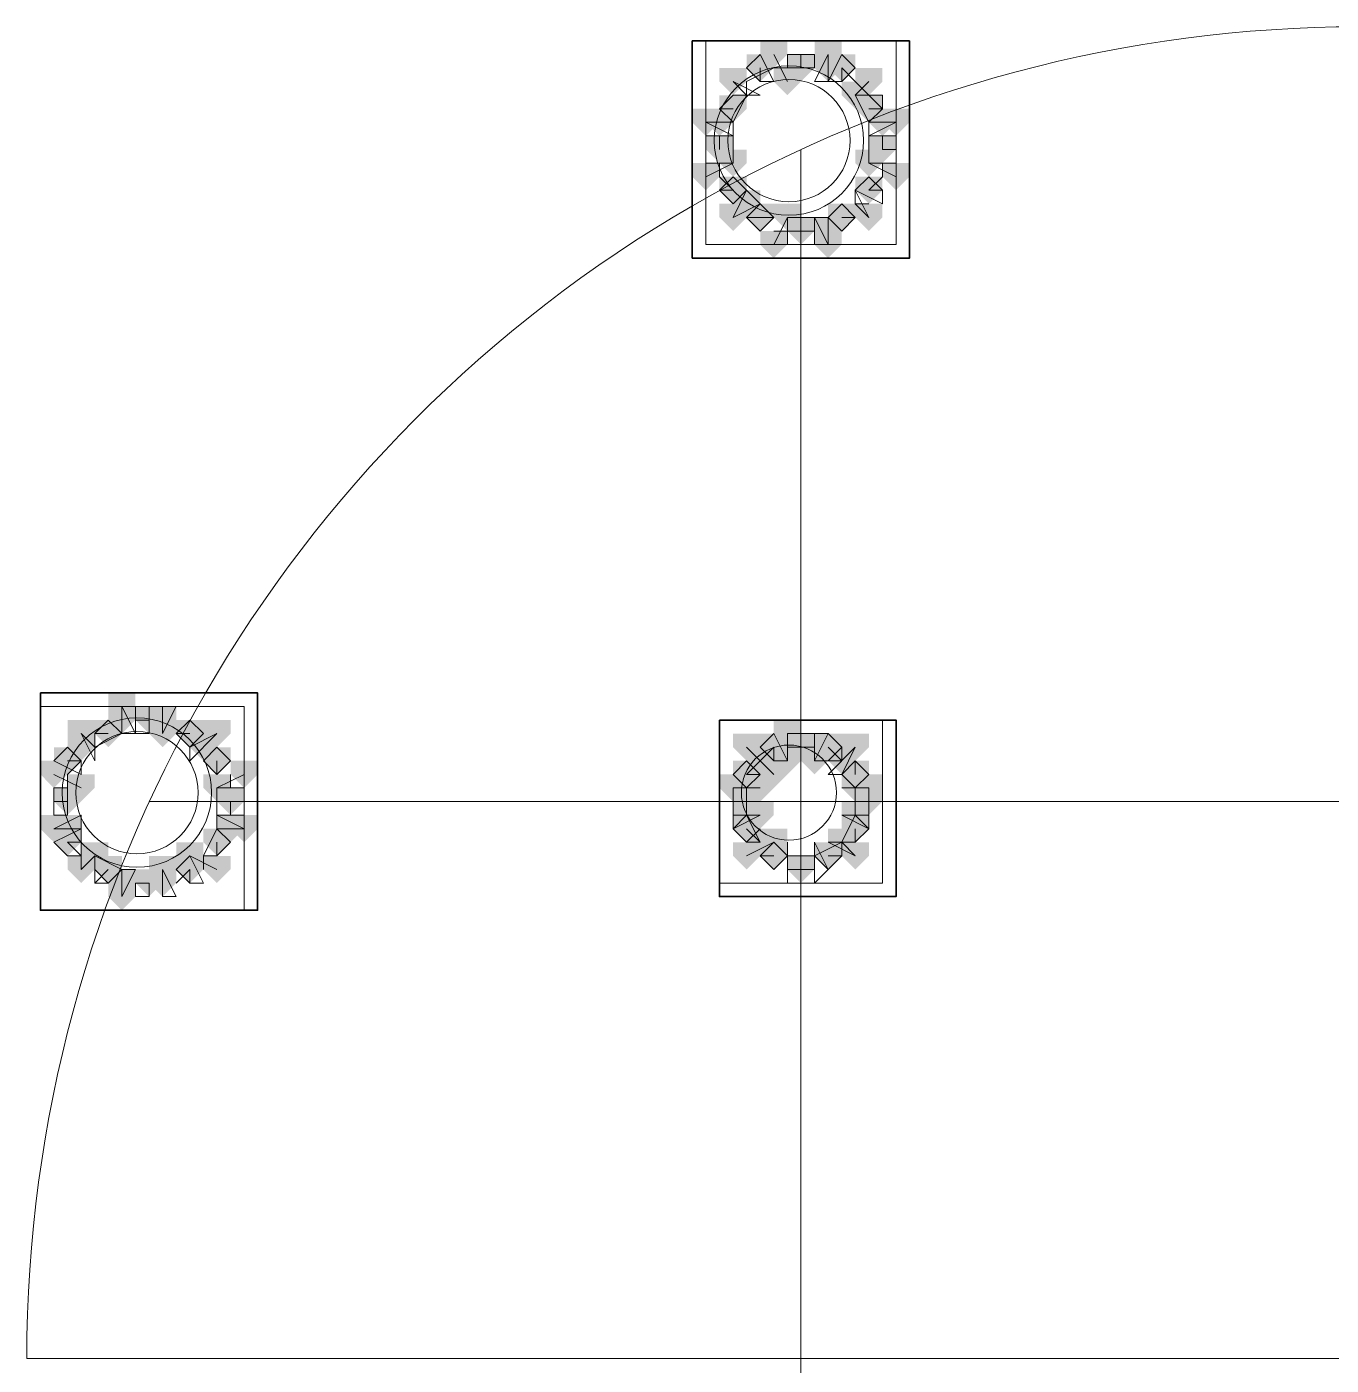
# Model space of a CAD drawing. Header units: millimetres. Extents: x 2315 to 4619, y 1334 to 1897.
# Drawn here: x 4040.04 to 4045.9, y 1541.67 to 1547.68 of the extents above; entities that cross this region are included whole.
import ezdxf

# ---------------------------------------------------------------- set-up
doc = ezdxf.new("R2010")
doc.units = ezdxf.units.MM
for name, color, linetype, true_color in [('PDF_10', 7, 'Continuous', 0x00b85c), ('PDF_AXIS', 7, 'Continuous', 0x00b85c), ('PDF_柱构件', 7, 'Continuous', 0x00b85c), ('PDF_转运站初步方案', 7, 'Continuous', 0x00b85c)]:
    doc.layers.add(name, color=color, linetype=linetype, true_color=true_color)
doc.layers.add('PDF_中心线层', color=1, linetype='Continuous')
doc.layers.add('PDF_粗实线层', color=7, linetype='Continuous')

msp = doc.modelspace()

# ---------------------------------------------------------------- hatches: boundary and pattern name
at = {"layer": 'PDF_10', "transparency": 33554559}
for points in [[(4043.3355, 1547.5601), (4043.2745, 1547.5601), (4043.2745, 1547.499), (4043.3355, 1547.4379), (4043.3966, 1547.499), (4043.3966, 1547.5601)], [(4043.3355, 1547.5601), (4043.2745, 1547.5601), (4043.2745, 1547.499), (4043.3355, 1547.4379), (4043.3966, 1547.499), (4043.3966, 1547.5601)], [(4043.5188, 1547.5601), (4043.4577, 1547.5601), (4043.4577, 1547.499), (4043.5188, 1547.4379), (4043.5799, 1547.499), (4043.5799, 1547.5601)], [(4043.5188, 1547.5601), (4043.4577, 1547.5601), (4043.4577, 1547.499), (4043.5188, 1547.4379), (4043.5799, 1547.499), (4043.5799, 1547.5601)], [(4043.702, 1547.5601), (4043.641, 1547.5601), (4043.641, 1547.499), (4043.702, 1547.4379), (4043.7631, 1547.499), (4043.7631, 1547.5601)], [(4043.702, 1547.5601), (4043.641, 1547.5601), (4043.641, 1547.499), (4043.702, 1547.4379), (4043.7631, 1547.499), (4043.7631, 1547.5601)], [(4043.2134, 1547.3768), (4043.1523, 1547.3768), (4043.1523, 1547.3157), (4043.2134, 1547.2547), (4043.2745, 1547.3157), (4043.2745, 1547.3768)], [(4043.2134, 1547.3768), (4043.1523, 1547.3768), (4043.1523, 1547.3157), (4043.2134, 1547.2547), (4043.2745, 1547.3157), (4043.2745, 1547.3768)], [(4043.8242, 1547.3768), (4043.7631, 1547.3768), (4043.7631, 1547.3157), (4043.8242, 1547.2547), (4043.8853, 1547.3157), (4043.8853, 1547.3768)], [(4043.8242, 1547.3768), (4043.7631, 1547.3768), (4043.7631, 1547.3157), (4043.8242, 1547.2547), (4043.8853, 1547.3157), (4043.8853, 1547.3768)], [(4043.1523, 1547.1936), (4043.0912, 1547.1936), (4043.0912, 1547.1325), (4043.1523, 1547.0714), (4043.2134, 1547.1325), (4043.2134, 1547.1936)], [(4043.1523, 1547.1936), (4043.0912, 1547.1936), (4043.0912, 1547.1325), (4043.1523, 1547.0714), (4043.2134, 1547.1325), (4043.2134, 1547.1936)], [(4043.1523, 1547.1936), (4043.0912, 1547.1936), (4043.0912, 1547.1325), (4043.1523, 1547.0714), (4043.2134, 1547.1325), (4043.2134, 1547.1936)], [(4043.8853, 1547.1936), (4043.8242, 1547.1936), (4043.8242, 1547.1325), (4043.8853, 1547.0714), (4043.9464, 1547.1325), (4043.9464, 1547.1936)], [(4043.8853, 1547.1936), (4043.8242, 1547.1936), (4043.8242, 1547.1325), (4043.8853, 1547.0714), (4043.9464, 1547.1325), (4043.9464, 1547.1936)], [(4043.2134, 1547.0103), (4043.1523, 1547.0103), (4043.1523, 1546.9493), (4043.2134, 1546.8882), (4043.2745, 1546.9493), (4043.2745, 1547.0103)], [(4043.2134, 1547.0103), (4043.1523, 1547.0103), (4043.1523, 1546.9493), (4043.2134, 1546.8882), (4043.2745, 1546.9493), (4043.2745, 1547.0103)], [(4043.8242, 1547.0103), (4043.7631, 1547.0103), (4043.7631, 1546.9493), (4043.8242, 1546.8882), (4043.8853, 1546.9493), (4043.8853, 1547.0103)], [(4043.8242, 1547.0103), (4043.7631, 1547.0103), (4043.7631, 1546.9493), (4043.8242, 1546.8882), (4043.8853, 1546.9493), (4043.8853, 1547.0103)], [(4043.3355, 1546.8882), (4043.2745, 1546.8882), (4043.2745, 1546.8271), (4043.3355, 1546.766), (4043.3966, 1546.8271), (4043.3966, 1546.8882)], [(4043.3355, 1546.8882), (4043.2745, 1546.8882), (4043.2745, 1546.8271), (4043.3355, 1546.766), (4043.3966, 1546.8271), (4043.3966, 1546.8882)], [(4043.3355, 1546.8882), (4043.2745, 1546.8882), (4043.2745, 1546.8271), (4043.3355, 1546.766), (4043.3966, 1546.8271), (4043.3966, 1546.8882)], [(4043.702, 1546.8882), (4043.641, 1546.8882), (4043.641, 1546.8271), (4043.702, 1546.766), (4043.7631, 1546.8271), (4043.7631, 1546.8882)], [(4043.702, 1546.8882), (4043.641, 1546.8882), (4043.641, 1546.8271), (4043.702, 1546.766), (4043.7631, 1546.8271), (4043.7631, 1546.8882)], [(4043.702, 1546.8882), (4043.641, 1546.8882), (4043.641, 1546.8271), (4043.702, 1546.766), (4043.7631, 1546.8271), (4043.7631, 1546.8882)], [(4043.5188, 1546.8271), (4043.4577, 1546.8271), (4043.4577, 1546.766), (4043.5188, 1546.7049), (4043.5799, 1546.766), (4043.5799, 1546.8271)], [(4043.5188, 1546.8271), (4043.4577, 1546.8271), (4043.4577, 1546.766), (4043.5188, 1546.7049), (4043.5799, 1546.766), (4043.5799, 1546.8271)], [(4043.5188, 1546.8271), (4043.4577, 1546.8271), (4043.4577, 1546.766), (4043.5188, 1546.7049), (4043.5799, 1546.766), (4043.5799, 1546.8271)], [(4040.5869, 1544.6282), (4040.5258, 1544.6282), (4040.5258, 1544.5671), (4040.5869, 1544.506), (4040.648, 1544.5671), (4040.648, 1544.6282)], [(4040.5869, 1544.6282), (4040.5258, 1544.6282), (4040.5258, 1544.5671), (4040.5869, 1544.506), (4040.648, 1544.5671), (4040.648, 1544.6282)], [(4040.5869, 1544.6282), (4040.5258, 1544.6282), (4040.5258, 1544.5671), (4040.5869, 1544.506), (4040.648, 1544.5671), (4040.648, 1544.6282)], [(4040.4037, 1544.5671), (4040.3426, 1544.5671), (4040.3426, 1544.506), (4040.4037, 1544.4449), (4040.4647, 1544.506), (4040.4647, 1544.5671)], [(4040.4037, 1544.5671), (4040.3426, 1544.5671), (4040.3426, 1544.506), (4040.4037, 1544.4449), (4040.4647, 1544.506), (4040.4647, 1544.5671)], [(4040.7701, 1544.5671), (4040.7091, 1544.5671), (4040.7091, 1544.506), (4040.7701, 1544.4449), (4040.8312, 1544.506), (4040.8312, 1544.5671)], [(4040.7701, 1544.5671), (4040.7091, 1544.5671), (4040.7091, 1544.506), (4040.7701, 1544.4449), (4040.8312, 1544.506), (4040.8312, 1544.5671)], [(4040.7701, 1544.5671), (4040.7091, 1544.5671), (4040.7091, 1544.506), (4040.7701, 1544.4449), (4040.8312, 1544.506), (4040.8312, 1544.5671)], [(4043.3966, 1544.506), (4043.3355, 1544.506), (4043.3355, 1544.4449), (4043.3966, 1544.3839), (4043.4577, 1544.4449), (4043.4577, 1544.506)], [(4043.3966, 1544.506), (4043.3355, 1544.506), (4043.3355, 1544.4449), (4043.3966, 1544.3839), (4043.4577, 1544.4449), (4043.4577, 1544.506)], [(4043.5188, 1544.506), (4043.4577, 1544.506), (4043.4577, 1544.4449), (4043.5188, 1544.3839), (4043.5799, 1544.4449), (4043.5799, 1544.506)], [(4043.5188, 1544.506), (4043.4577, 1544.506), (4043.4577, 1544.4449), (4043.5188, 1544.3839), (4043.5799, 1544.4449), (4043.5799, 1544.506)], [(4043.641, 1544.506), (4043.5799, 1544.506), (4043.5799, 1544.4449), (4043.641, 1544.3839), (4043.702, 1544.4449), (4043.702, 1544.506)], [(4043.641, 1544.506), (4043.5799, 1544.506), (4043.5799, 1544.4449), (4043.641, 1544.3839), (4043.702, 1544.4449), (4043.702, 1544.506)], [(4040.2204, 1544.4449), (4040.1593, 1544.4449), (4040.1593, 1544.3839), (4040.2204, 1544.3228), (4040.2815, 1544.3839), (4040.2815, 1544.4449)], [(4040.2204, 1544.4449), (4040.1593, 1544.4449), (4040.1593, 1544.3839), (4040.2204, 1544.3228), (4040.2815, 1544.3839), (4040.2815, 1544.4449)], [(4040.8923, 1544.4449), (4040.8312, 1544.4449), (4040.8312, 1544.3839), (4040.8923, 1544.3228), (4040.9534, 1544.3839), (4040.9534, 1544.4449)], [(4040.8923, 1544.4449), (4040.8312, 1544.4449), (4040.8312, 1544.3839), (4040.8923, 1544.3228), (4040.9534, 1544.3839), (4040.9534, 1544.4449)], [(4040.8923, 1544.4449), (4040.8312, 1544.4449), (4040.8312, 1544.3839), (4040.8923, 1544.3228), (4040.9534, 1544.3839), (4040.9534, 1544.4449)], [(4043.2745, 1544.3839), (4043.2134, 1544.3839), (4043.2134, 1544.3228), (4043.2745, 1544.2617), (4043.3355, 1544.3228), (4043.3355, 1544.3839)], [(4043.2745, 1544.3839), (4043.2134, 1544.3839), (4043.2134, 1544.3228), (4043.2745, 1544.2617), (4043.3355, 1544.3228), (4043.3355, 1544.3839)], [(4043.7631, 1544.3839), (4043.702, 1544.3839), (4043.702, 1544.3228), (4043.7631, 1544.2617), (4043.8242, 1544.3228), (4043.8242, 1544.3839)], [(4043.7631, 1544.3839), (4043.702, 1544.3839), (4043.702, 1544.3228), (4043.7631, 1544.2617), (4043.8242, 1544.3228), (4043.8242, 1544.3839)], [(4043.7631, 1544.3839), (4043.702, 1544.3839), (4043.702, 1544.3228), (4043.7631, 1544.2617), (4043.8242, 1544.3228), (4043.8242, 1544.3839)], [(4040.2204, 1544.2617), (4040.1593, 1544.2617), (4040.1593, 1544.2006), (4040.2204, 1544.1395), (4040.2815, 1544.2006), (4040.2815, 1544.2617)], [(4040.2204, 1544.2617), (4040.1593, 1544.2617), (4040.1593, 1544.2006), (4040.2204, 1544.1395), (4040.2815, 1544.2006), (4040.2815, 1544.2617)], [(4040.9534, 1544.2617), (4040.8923, 1544.2617), (4040.8923, 1544.2006), (4040.9534, 1544.1395), (4041.0145, 1544.2006), (4041.0145, 1544.2617)], [(4040.9534, 1544.2617), (4040.8923, 1544.2617), (4040.8923, 1544.2006), (4040.9534, 1544.1395), (4041.0145, 1544.2006), (4041.0145, 1544.2617)], [(4043.2745, 1544.2617), (4043.2134, 1544.2617), (4043.2134, 1544.2006), (4043.2745, 1544.1395), (4043.3355, 1544.2006), (4043.3355, 1544.2617)], [(4043.2745, 1544.2617), (4043.2134, 1544.2617), (4043.2134, 1544.2006), (4043.2745, 1544.1395), (4043.3355, 1544.2006), (4043.3355, 1544.2617)], [(4043.8242, 1544.2617), (4043.7631, 1544.2617), (4043.7631, 1544.2006), (4043.8242, 1544.1395), (4043.8853, 1544.2006), (4043.8853, 1544.2617)], [(4043.8242, 1544.2617), (4043.7631, 1544.2617), (4043.7631, 1544.2006), (4043.8242, 1544.1395), (4043.8853, 1544.2006), (4043.8853, 1544.2617)], [(4043.2745, 1544.1395), (4043.2134, 1544.1395), (4043.2134, 1544.0784), (4043.2745, 1544.0174), (4043.3355, 1544.0784), (4043.3355, 1544.1395)], [(4043.2745, 1544.1395), (4043.2134, 1544.1395), (4043.2134, 1544.0784), (4043.2745, 1544.0174), (4043.3355, 1544.0784), (4043.3355, 1544.1395)], [(4043.7631, 1544.1395), (4043.702, 1544.1395), (4043.702, 1544.0784), (4043.7631, 1544.0174), (4043.8242, 1544.0784), (4043.8242, 1544.1395)], [(4043.7631, 1544.1395), (4043.702, 1544.1395), (4043.702, 1544.0784), (4043.7631, 1544.0174), (4043.8242, 1544.0784), (4043.8242, 1544.1395)], [(4040.2204, 1544.0784), (4040.1593, 1544.0784), (4040.1593, 1544.0174), (4040.2204, 1543.9563), (4040.2815, 1544.0174), (4040.2815, 1544.0784)], [(4040.2204, 1544.0784), (4040.1593, 1544.0784), (4040.1593, 1544.0174), (4040.2204, 1543.9563), (4040.2815, 1544.0174), (4040.2815, 1544.0784)], [(4040.8923, 1544.0784), (4040.8312, 1544.0784), (4040.8312, 1544.0174), (4040.8923, 1543.9563), (4040.9534, 1544.0174), (4040.9534, 1544.0784)], [(4040.8923, 1544.0784), (4040.8312, 1544.0784), (4040.8312, 1544.0174), (4040.8923, 1543.9563), (4040.9534, 1544.0174), (4040.9534, 1544.0784)], [(4040.8923, 1544.0784), (4040.8312, 1544.0784), (4040.8312, 1544.0174), (4040.8923, 1543.9563), (4040.9534, 1544.0174), (4040.9534, 1544.0784)], [(4043.3966, 1544.0174), (4043.3355, 1544.0174), (4043.3355, 1543.9563), (4043.3966, 1543.8952), (4043.4577, 1543.9563), (4043.4577, 1544.0174)], [(4043.3966, 1544.0174), (4043.3355, 1544.0174), (4043.3355, 1543.9563), (4043.3966, 1543.8952), (4043.4577, 1543.9563), (4043.4577, 1544.0174)], [(4043.3966, 1544.0174), (4043.3355, 1544.0174), (4043.3355, 1543.9563), (4043.3966, 1543.8952), (4043.4577, 1543.9563), (4043.4577, 1544.0174)], [(4043.641, 1544.0174), (4043.5799, 1544.0174), (4043.5799, 1543.9563), (4043.641, 1543.8952), (4043.702, 1543.9563), (4043.702, 1544.0174)], [(4043.641, 1544.0174), (4043.5799, 1544.0174), (4043.5799, 1543.9563), (4043.641, 1543.8952), (4043.702, 1543.9563), (4043.702, 1544.0174)], [(4040.4037, 1543.9563), (4040.3426, 1543.9563), (4040.3426, 1543.8952), (4040.4037, 1543.8341), (4040.4647, 1543.8952), (4040.4647, 1543.9563)], [(4040.4037, 1543.9563), (4040.3426, 1543.9563), (4040.3426, 1543.8952), (4040.4037, 1543.8341), (4040.4647, 1543.8952), (4040.4647, 1543.9563)], [(4040.7701, 1543.9563), (4040.7091, 1543.9563), (4040.7091, 1543.8952), (4040.7701, 1543.8341), (4040.8312, 1543.8952), (4040.8312, 1543.9563)], [(4040.7701, 1543.9563), (4040.7091, 1543.9563), (4040.7091, 1543.8952), (4040.7701, 1543.8341), (4040.8312, 1543.8952), (4040.8312, 1543.9563)], [(4043.5188, 1543.9563), (4043.4577, 1543.9563), (4043.4577, 1543.8952), (4043.5188, 1543.8341), (4043.5799, 1543.8952), (4043.5799, 1543.9563)], [(4043.5188, 1543.9563), (4043.4577, 1543.9563), (4043.4577, 1543.8952), (4043.5188, 1543.8341), (4043.5799, 1543.8952), (4043.5799, 1543.9563)], [(4040.5869, 1543.8952), (4040.5258, 1543.8952), (4040.5258, 1543.8341), (4040.5869, 1543.773), (4040.648, 1543.8341), (4040.648, 1543.8952)], [(4040.5869, 1543.8952), (4040.5258, 1543.8952), (4040.5258, 1543.8341), (4040.5869, 1543.773), (4040.648, 1543.8341), (4040.648, 1543.8952)]]:
    msp.add_hatch(color=256, dxfattribs=at).paths.add_polyline_path(points)
at = {"layer": 'PDF_柱构件', "transparency": 33554559}
for points in [[(4043.3966, 1547.6211), (4043.3355, 1547.6211), (4043.3355, 1547.5601), (4043.3966, 1547.499), (4043.4577, 1547.5601), (4043.4577, 1547.6211)], [(4043.641, 1547.6211), (4043.5799, 1547.6211), (4043.5799, 1547.5601), (4043.641, 1547.499), (4043.702, 1547.5601), (4043.702, 1547.6211)], [(4043.641, 1547.5601), (4043.5799, 1547.5601), (4043.5799, 1547.499), (4043.641, 1547.4379), (4043.702, 1547.499), (4043.702, 1547.5601)], [(4043.2134, 1547.499), (4043.1523, 1547.499), (4043.1523, 1547.4379), (4043.2134, 1547.3768), (4043.2745, 1547.4379), (4043.2745, 1547.499)], [(4043.4577, 1547.499), (4043.3966, 1547.499), (4043.3966, 1547.4379), (4043.4577, 1547.3768), (4043.5188, 1547.4379), (4043.5188, 1547.499)], [(4043.8242, 1547.499), (4043.7631, 1547.499), (4043.7631, 1547.4379), (4043.8242, 1547.3768), (4043.8853, 1547.4379), (4043.8853, 1547.499)], [(4043.7631, 1547.4379), (4043.702, 1547.4379), (4043.702, 1547.3768), (4043.7631, 1547.3157), (4043.8242, 1547.3768), (4043.8242, 1547.4379)], [(4043.0912, 1547.3157), (4043.0301, 1547.3157), (4043.0301, 1547.2547), (4043.0912, 1547.1936), (4043.1523, 1547.2547), (4043.1523, 1547.3157)], [(4043.1523, 1547.3157), (4043.0912, 1547.3157), (4043.0912, 1547.2547), (4043.1523, 1547.1936), (4043.2134, 1547.2547), (4043.2134, 1547.3157)], [(4043.8853, 1547.3157), (4043.8242, 1547.3157), (4043.8242, 1547.2547), (4043.8853, 1547.1936), (4043.9464, 1547.2547), (4043.9464, 1547.3157)], [(4043.9464, 1547.3157), (4043.8853, 1547.3157), (4043.8853, 1547.2547), (4043.9464, 1547.1936), (4044.0074, 1547.2547), (4044.0074, 1547.3157)], [(4043.2134, 1547.1325), (4043.1523, 1547.1325), (4043.1523, 1547.0714), (4043.2134, 1547.0103), (4043.2745, 1547.0714), (4043.2745, 1547.1325)], [(4043.8242, 1547.1325), (4043.7631, 1547.1325), (4043.7631, 1547.0714), (4043.8242, 1547.0103), (4043.8853, 1547.0714), (4043.8853, 1547.1325)], [(4043.0912, 1547.0714), (4043.0301, 1547.0714), (4043.0301, 1547.0103), (4043.0912, 1546.9493), (4043.1523, 1547.0103), (4043.1523, 1547.0714)], [(4043.9464, 1547.0714), (4043.8853, 1547.0714), (4043.8853, 1547.0103), (4043.9464, 1546.9493), (4044.0074, 1547.0103), (4044.0074, 1547.0714)], [(4043.2745, 1546.9493), (4043.2134, 1546.9493), (4043.2134, 1546.8882), (4043.2745, 1546.8271), (4043.3355, 1546.8882), (4043.3355, 1546.9493)], [(4043.2134, 1546.8882), (4043.1523, 1546.8882), (4043.1523, 1546.8271), (4043.2134, 1546.766), (4043.2745, 1546.8271), (4043.2745, 1546.8882)], [(4043.4577, 1546.8882), (4043.3966, 1546.8882), (4043.3966, 1546.8271), (4043.4577, 1546.766), (4043.5188, 1546.8271), (4043.5188, 1546.8882)], [(4043.8242, 1546.8882), (4043.7631, 1546.8882), (4043.7631, 1546.8271), (4043.8242, 1546.766), (4043.8853, 1546.8271), (4043.8853, 1546.8882)], [(4043.641, 1546.8271), (4043.5799, 1546.8271), (4043.5799, 1546.766), (4043.641, 1546.7049), (4043.702, 1546.766), (4043.702, 1546.8271)], [(4043.3966, 1546.766), (4043.3355, 1546.766), (4043.3355, 1546.7049), (4043.3966, 1546.6439), (4043.4577, 1546.7049), (4043.4577, 1546.766)], [(4043.641, 1546.766), (4043.5799, 1546.766), (4043.5799, 1546.7049), (4043.641, 1546.6439), (4043.702, 1546.7049), (4043.702, 1546.766)], [(4040.4647, 1544.6893), (4040.4037, 1544.6893), (4040.4037, 1544.6282), (4040.4647, 1544.5671), (4040.5258, 1544.6282), (4040.5258, 1544.6893)], [(4040.4647, 1544.6282), (4040.4037, 1544.6282), (4040.4037, 1544.5671), (4040.4647, 1544.506), (4040.5258, 1544.5671), (4040.5258, 1544.6282)], [(4040.648, 1544.6282), (4040.5869, 1544.6282), (4040.5869, 1544.5671), (4040.648, 1544.506), (4040.7091, 1544.5671), (4040.7091, 1544.6282)], [(4040.2815, 1544.5671), (4040.2204, 1544.5671), (4040.2204, 1544.506), (4040.2815, 1544.4449), (4040.3426, 1544.506), (4040.3426, 1544.5671)], [(4040.648, 1544.5671), (4040.5869, 1544.5671), (4040.5869, 1544.506), (4040.648, 1544.4449), (4040.7091, 1544.506), (4040.7091, 1544.5671)], [(4040.8923, 1544.5671), (4040.8312, 1544.5671), (4040.8312, 1544.506), (4040.8923, 1544.4449), (4040.9534, 1544.506), (4040.9534, 1544.5671)], [(4043.4577, 1544.5671), (4043.3966, 1544.5671), (4043.3966, 1544.506), (4043.4577, 1544.4449), (4043.5188, 1544.506), (4043.5188, 1544.5671)], [(4040.2815, 1544.506), (4040.2204, 1544.506), (4040.2204, 1544.4449), (4040.2815, 1544.3839), (4040.3426, 1544.4449), (4040.3426, 1544.506)], [(4040.8312, 1544.506), (4040.7701, 1544.506), (4040.7701, 1544.4449), (4040.8312, 1544.3839), (4040.8923, 1544.4449), (4040.8923, 1544.506)], [(4043.2745, 1544.506), (4043.2134, 1544.506), (4043.2134, 1544.4449), (4043.2745, 1544.3839), (4043.3355, 1544.4449), (4043.3355, 1544.506)], [(4043.4577, 1544.506), (4043.3966, 1544.506), (4043.3966, 1544.4449), (4043.4577, 1544.3839), (4043.5188, 1544.4449), (4043.5188, 1544.506)], [(4043.5799, 1544.506), (4043.5188, 1544.506), (4043.5188, 1544.4449), (4043.5799, 1544.3839), (4043.641, 1544.4449), (4043.641, 1544.506)], [(4043.7631, 1544.506), (4043.702, 1544.506), (4043.702, 1544.4449), (4043.7631, 1544.3839), (4043.8242, 1544.4449), (4043.8242, 1544.506)], [(4043.3355, 1544.4449), (4043.2745, 1544.4449), (4043.2745, 1544.3839), (4043.3355, 1544.3228), (4043.3966, 1544.3839), (4043.3966, 1544.4449)], [(4043.4577, 1544.4449), (4043.3966, 1544.4449), (4043.3966, 1544.3839), (4043.4577, 1544.3228), (4043.5188, 1544.3839), (4043.5188, 1544.4449)], [(4043.5799, 1544.4449), (4043.5188, 1544.4449), (4043.5188, 1544.3839), (4043.5799, 1544.3228), (4043.641, 1544.3839), (4043.641, 1544.4449)], [(4043.702, 1544.4449), (4043.641, 1544.4449), (4043.641, 1544.3839), (4043.702, 1544.3228), (4043.7631, 1544.3839), (4043.7631, 1544.4449)], [(4040.1593, 1544.3839), (4040.0982, 1544.3839), (4040.0982, 1544.3228), (4040.1593, 1544.2617), (4040.2204, 1544.3228), (4040.2204, 1544.3839)], [(4041.0145, 1544.3839), (4040.9534, 1544.3839), (4040.9534, 1544.3228), (4041.0145, 1544.2617), (4041.0755, 1544.3228), (4041.0755, 1544.3839)], [(4043.3966, 1544.3839), (4043.3355, 1544.3839), (4043.3355, 1544.3228), (4043.3966, 1544.2617), (4043.4577, 1544.3228), (4043.4577, 1544.3839)], [(4040.2815, 1544.3228), (4040.2204, 1544.3228), (4040.2204, 1544.2617), (4040.2815, 1544.2006), (4040.3426, 1544.2617), (4040.3426, 1544.3228)], [(4040.8923, 1544.3228), (4040.8312, 1544.3228), (4040.8312, 1544.2617), (4040.8923, 1544.2006), (4040.9534, 1544.2617), (4040.9534, 1544.3228)], [(4043.2134, 1544.3228), (4043.1523, 1544.3228), (4043.1523, 1544.2617), (4043.2134, 1544.2006), (4043.2745, 1544.2617), (4043.2745, 1544.3228)], [(4043.2745, 1544.3228), (4043.2134, 1544.3228), (4043.2134, 1544.2617), (4043.2745, 1544.2006), (4043.3355, 1544.2617), (4043.3355, 1544.3228)], [(4043.3355, 1544.3228), (4043.2745, 1544.3228), (4043.2745, 1544.2617), (4043.3355, 1544.2006), (4043.3966, 1544.2617), (4043.3966, 1544.3228)], [(4043.7631, 1544.3228), (4043.702, 1544.3228), (4043.702, 1544.2617), (4043.7631, 1544.2006), (4043.8242, 1544.2617), (4043.8242, 1544.3228)], [(4043.8242, 1544.3228), (4043.7631, 1544.3228), (4043.7631, 1544.2617), (4043.8242, 1544.2006), (4043.8853, 1544.2617), (4043.8853, 1544.3228)], [(4043.2745, 1544.2006), (4043.2134, 1544.2006), (4043.2134, 1544.1395), (4043.2745, 1544.0784), (4043.3355, 1544.1395), (4043.3355, 1544.2006)], [(4043.3355, 1544.2006), (4043.2745, 1544.2006), (4043.2745, 1544.1395), (4043.3355, 1544.0784), (4043.3966, 1544.1395), (4043.3966, 1544.2006)], [(4043.7631, 1544.2006), (4043.702, 1544.2006), (4043.702, 1544.1395), (4043.7631, 1544.0784), (4043.8242, 1544.1395), (4043.8242, 1544.2006)], [(4040.1593, 1544.1395), (4040.0982, 1544.1395), (4040.0982, 1544.0784), (4040.1593, 1544.0174), (4040.2204, 1544.0784), (4040.2204, 1544.1395)], [(4040.2204, 1544.1395), (4040.1593, 1544.1395), (4040.1593, 1544.0784), (4040.2204, 1544.0174), (4040.2815, 1544.0784), (4040.2815, 1544.1395)], [(4040.9534, 1544.1395), (4040.8923, 1544.1395), (4040.8923, 1544.0784), (4040.9534, 1544.0174), (4041.0145, 1544.0784), (4041.0145, 1544.1395)], [(4041.0145, 1544.1395), (4040.9534, 1544.1395), (4040.9534, 1544.0784), (4041.0145, 1544.0174), (4041.0755, 1544.0784), (4041.0755, 1544.1395)], [(4043.3355, 1544.0784), (4043.2745, 1544.0784), (4043.2745, 1544.0174), (4043.3355, 1543.9563), (4043.3966, 1544.0174), (4043.3966, 1544.0784)], [(4043.3966, 1544.0784), (4043.3355, 1544.0784), (4043.3355, 1544.0174), (4043.3966, 1543.9563), (4043.4577, 1544.0174), (4043.4577, 1544.0784)], [(4043.702, 1544.0784), (4043.641, 1544.0784), (4043.641, 1544.0174), (4043.702, 1543.9563), (4043.7631, 1544.0174), (4043.7631, 1544.0784)], [(4040.3426, 1544.0174), (4040.2815, 1544.0174), (4040.2815, 1543.9563), (4040.3426, 1543.8952), (4040.4037, 1543.9563), (4040.4037, 1544.0174)], [(4040.7701, 1544.0174), (4040.7091, 1544.0174), (4040.7091, 1543.9563), (4040.7701, 1543.8952), (4040.8312, 1543.9563), (4040.8312, 1544.0174)], [(4043.2745, 1544.0174), (4043.2134, 1544.0174), (4043.2134, 1543.9563), (4043.2745, 1543.8952), (4043.3355, 1543.9563), (4043.3355, 1544.0174)], [(4043.7631, 1544.0174), (4043.702, 1544.0174), (4043.702, 1543.9563), (4043.7631, 1543.8952), (4043.8242, 1543.9563), (4043.8242, 1544.0174)], [(4040.2815, 1543.9563), (4040.2204, 1543.9563), (4040.2204, 1543.8952), (4040.2815, 1543.8341), (4040.3426, 1543.8952), (4040.3426, 1543.9563)], [(4040.648, 1543.9563), (4040.5869, 1543.9563), (4040.5869, 1543.8952), (4040.648, 1543.8341), (4040.7091, 1543.8952), (4040.7091, 1543.9563)], [(4040.8923, 1543.9563), (4040.8312, 1543.9563), (4040.8312, 1543.8952), (4040.8923, 1543.8341), (4040.9534, 1543.8952), (4040.9534, 1543.9563)], [(4040.4647, 1543.8952), (4040.4037, 1543.8952), (4040.4037, 1543.8341), (4040.4647, 1543.773), (4040.5258, 1543.8341), (4040.5258, 1543.8952)], [(4040.648, 1543.8952), (4040.5869, 1543.8952), (4040.5869, 1543.8341), (4040.648, 1543.773), (4040.7091, 1543.8341), (4040.7091, 1543.8952)], [(4040.4647, 1543.8341), (4040.4037, 1543.8341), (4040.4037, 1543.773), (4040.4647, 1543.712), (4040.5258, 1543.773), (4040.5258, 1543.8341)]]:
    msp.add_hatch(color=256, dxfattribs=at).paths.add_polyline_path(points)
at = {"layer": 'PDF_转运站初步方案', "transparency": 33554559}
for points in [[(4043.3355, 1547.5601), (4043.2745, 1547.5601), (4043.2745, 1547.499), (4043.3355, 1547.4379), (4043.3966, 1547.499), (4043.3966, 1547.5601)], [(4043.3355, 1547.5601), (4043.2745, 1547.5601), (4043.2745, 1547.499), (4043.3355, 1547.4379), (4043.3966, 1547.499), (4043.3966, 1547.5601)], [(4043.5188, 1547.5601), (4043.4577, 1547.5601), (4043.4577, 1547.499), (4043.5188, 1547.4379), (4043.5799, 1547.499), (4043.5799, 1547.5601)], [(4043.5188, 1547.5601), (4043.4577, 1547.5601), (4043.4577, 1547.499), (4043.5188, 1547.4379), (4043.5799, 1547.499), (4043.5799, 1547.5601)], [(4043.702, 1547.5601), (4043.641, 1547.5601), (4043.641, 1547.499), (4043.702, 1547.4379), (4043.7631, 1547.499), (4043.7631, 1547.5601)], [(4043.702, 1547.5601), (4043.641, 1547.5601), (4043.641, 1547.499), (4043.702, 1547.4379), (4043.7631, 1547.499), (4043.7631, 1547.5601)], [(4043.2134, 1547.3768), (4043.1523, 1547.3768), (4043.1523, 1547.3157), (4043.2134, 1547.2547), (4043.2745, 1547.3157), (4043.2745, 1547.3768)], [(4043.2134, 1547.3768), (4043.1523, 1547.3768), (4043.1523, 1547.3157), (4043.2134, 1547.2547), (4043.2745, 1547.3157), (4043.2745, 1547.3768)], [(4043.8242, 1547.3768), (4043.7631, 1547.3768), (4043.7631, 1547.3157), (4043.8242, 1547.2547), (4043.8853, 1547.3157), (4043.8853, 1547.3768)], [(4043.8242, 1547.3768), (4043.7631, 1547.3768), (4043.7631, 1547.3157), (4043.8242, 1547.2547), (4043.8853, 1547.3157), (4043.8853, 1547.3768)], [(4043.1523, 1547.1936), (4043.0912, 1547.1936), (4043.0912, 1547.1325), (4043.1523, 1547.0714), (4043.2134, 1547.1325), (4043.2134, 1547.1936)], [(4043.1523, 1547.1936), (4043.0912, 1547.1936), (4043.0912, 1547.1325), (4043.1523, 1547.0714), (4043.2134, 1547.1325), (4043.2134, 1547.1936)], [(4043.8853, 1547.1936), (4043.8242, 1547.1936), (4043.8242, 1547.1325), (4043.8853, 1547.0714), (4043.9464, 1547.1325), (4043.9464, 1547.1936)], [(4043.8853, 1547.1936), (4043.8242, 1547.1936), (4043.8242, 1547.1325), (4043.8853, 1547.0714), (4043.9464, 1547.1325), (4043.9464, 1547.1936)], [(4043.2134, 1547.0103), (4043.1523, 1547.0103), (4043.1523, 1546.9493), (4043.2134, 1546.8882), (4043.2745, 1546.9493), (4043.2745, 1547.0103)], [(4043.2134, 1547.0103), (4043.1523, 1547.0103), (4043.1523, 1546.9493), (4043.2134, 1546.8882), (4043.2745, 1546.9493), (4043.2745, 1547.0103)], [(4043.8242, 1547.0103), (4043.7631, 1547.0103), (4043.7631, 1546.9493), (4043.8242, 1546.8882), (4043.8853, 1546.9493), (4043.8853, 1547.0103)], [(4043.8242, 1547.0103), (4043.7631, 1547.0103), (4043.7631, 1546.9493), (4043.8242, 1546.8882), (4043.8853, 1546.9493), (4043.8853, 1547.0103)], [(4043.3355, 1546.8882), (4043.2745, 1546.8882), (4043.2745, 1546.8271), (4043.3355, 1546.766), (4043.3966, 1546.8271), (4043.3966, 1546.8882)], [(4043.3355, 1546.8882), (4043.2745, 1546.8882), (4043.2745, 1546.8271), (4043.3355, 1546.766), (4043.3966, 1546.8271), (4043.3966, 1546.8882)], [(4043.702, 1546.8882), (4043.641, 1546.8882), (4043.641, 1546.8271), (4043.702, 1546.766), (4043.7631, 1546.8271), (4043.7631, 1546.8882)], [(4043.702, 1546.8882), (4043.641, 1546.8882), (4043.641, 1546.8271), (4043.702, 1546.766), (4043.7631, 1546.8271), (4043.7631, 1546.8882)], [(4043.5188, 1546.8271), (4043.4577, 1546.8271), (4043.4577, 1546.766), (4043.5188, 1546.7049), (4043.5799, 1546.766), (4043.5799, 1546.8271)], [(4043.5188, 1546.8271), (4043.4577, 1546.8271), (4043.4577, 1546.766), (4043.5188, 1546.7049), (4043.5799, 1546.766), (4043.5799, 1546.8271)], [(4040.5869, 1544.6282), (4040.5258, 1544.6282), (4040.5258, 1544.5671), (4040.5869, 1544.506), (4040.648, 1544.5671), (4040.648, 1544.6282)], [(4040.5869, 1544.6282), (4040.5258, 1544.6282), (4040.5258, 1544.5671), (4040.5869, 1544.506), (4040.648, 1544.5671), (4040.648, 1544.6282)], [(4040.4037, 1544.5671), (4040.3426, 1544.5671), (4040.3426, 1544.506), (4040.4037, 1544.4449), (4040.4647, 1544.506), (4040.4647, 1544.5671)], [(4040.4037, 1544.5671), (4040.3426, 1544.5671), (4040.3426, 1544.506), (4040.4037, 1544.4449), (4040.4647, 1544.506), (4040.4647, 1544.5671)], [(4040.7701, 1544.5671), (4040.7091, 1544.5671), (4040.7091, 1544.506), (4040.7701, 1544.4449), (4040.8312, 1544.506), (4040.8312, 1544.5671)], [(4040.7701, 1544.5671), (4040.7091, 1544.5671), (4040.7091, 1544.506), (4040.7701, 1544.4449), (4040.8312, 1544.506), (4040.8312, 1544.5671)], [(4043.3966, 1544.506), (4043.3355, 1544.506), (4043.3355, 1544.4449), (4043.3966, 1544.3839), (4043.4577, 1544.4449), (4043.4577, 1544.506)], [(4043.3966, 1544.506), (4043.3355, 1544.506), (4043.3355, 1544.4449), (4043.3966, 1544.3839), (4043.4577, 1544.4449), (4043.4577, 1544.506)], [(4043.5188, 1544.506), (4043.4577, 1544.506), (4043.4577, 1544.4449), (4043.5188, 1544.3839), (4043.5799, 1544.4449), (4043.5799, 1544.506)], [(4043.5188, 1544.506), (4043.4577, 1544.506), (4043.4577, 1544.4449), (4043.5188, 1544.3839), (4043.5799, 1544.4449), (4043.5799, 1544.506)], [(4043.641, 1544.506), (4043.5799, 1544.506), (4043.5799, 1544.4449), (4043.641, 1544.3839), (4043.702, 1544.4449), (4043.702, 1544.506)], [(4043.641, 1544.506), (4043.5799, 1544.506), (4043.5799, 1544.4449), (4043.641, 1544.3839), (4043.702, 1544.4449), (4043.702, 1544.506)], [(4040.2204, 1544.4449), (4040.1593, 1544.4449), (4040.1593, 1544.3839), (4040.2204, 1544.3228), (4040.2815, 1544.3839), (4040.2815, 1544.4449)], [(4040.2204, 1544.4449), (4040.1593, 1544.4449), (4040.1593, 1544.3839), (4040.2204, 1544.3228), (4040.2815, 1544.3839), (4040.2815, 1544.4449)], [(4040.8923, 1544.4449), (4040.8312, 1544.4449), (4040.8312, 1544.3839), (4040.8923, 1544.3228), (4040.9534, 1544.3839), (4040.9534, 1544.4449)], [(4040.8923, 1544.4449), (4040.8312, 1544.4449), (4040.8312, 1544.3839), (4040.8923, 1544.3228), (4040.9534, 1544.3839), (4040.9534, 1544.4449)], [(4043.2745, 1544.3839), (4043.2134, 1544.3839), (4043.2134, 1544.3228), (4043.2745, 1544.2617), (4043.3355, 1544.3228), (4043.3355, 1544.3839)], [(4043.2745, 1544.3839), (4043.2134, 1544.3839), (4043.2134, 1544.3228), (4043.2745, 1544.2617), (4043.3355, 1544.3228), (4043.3355, 1544.3839)], [(4043.7631, 1544.3839), (4043.702, 1544.3839), (4043.702, 1544.3228), (4043.7631, 1544.2617), (4043.8242, 1544.3228), (4043.8242, 1544.3839)], [(4043.7631, 1544.3839), (4043.702, 1544.3839), (4043.702, 1544.3228), (4043.7631, 1544.2617), (4043.8242, 1544.3228), (4043.8242, 1544.3839)], [(4040.2204, 1544.2617), (4040.1593, 1544.2617), (4040.1593, 1544.2006), (4040.2204, 1544.1395), (4040.2815, 1544.2006), (4040.2815, 1544.2617)], [(4040.2204, 1544.2617), (4040.1593, 1544.2617), (4040.1593, 1544.2006), (4040.2204, 1544.1395), (4040.2815, 1544.2006), (4040.2815, 1544.2617)], [(4040.9534, 1544.2617), (4040.8923, 1544.2617), (4040.8923, 1544.2006), (4040.9534, 1544.1395), (4041.0145, 1544.2006), (4041.0145, 1544.2617)], [(4040.9534, 1544.2617), (4040.8923, 1544.2617), (4040.8923, 1544.2006), (4040.9534, 1544.1395), (4041.0145, 1544.2006), (4041.0145, 1544.2617)], [(4043.2745, 1544.2617), (4043.2134, 1544.2617), (4043.2134, 1544.2006), (4043.2745, 1544.1395), (4043.3355, 1544.2006), (4043.3355, 1544.2617)], [(4043.2745, 1544.2617), (4043.2134, 1544.2617), (4043.2134, 1544.2006), (4043.2745, 1544.1395), (4043.3355, 1544.2006), (4043.3355, 1544.2617)], [(4043.8242, 1544.2617), (4043.7631, 1544.2617), (4043.7631, 1544.2006), (4043.8242, 1544.1395), (4043.8853, 1544.2006), (4043.8853, 1544.2617)], [(4043.8242, 1544.2617), (4043.7631, 1544.2617), (4043.7631, 1544.2006), (4043.8242, 1544.1395), (4043.8853, 1544.2006), (4043.8853, 1544.2617)], [(4043.2745, 1544.1395), (4043.2134, 1544.1395), (4043.2134, 1544.0784), (4043.2745, 1544.0174), (4043.3355, 1544.0784), (4043.3355, 1544.1395)], [(4043.2745, 1544.1395), (4043.2134, 1544.1395), (4043.2134, 1544.0784), (4043.2745, 1544.0174), (4043.3355, 1544.0784), (4043.3355, 1544.1395)], [(4043.7631, 1544.1395), (4043.702, 1544.1395), (4043.702, 1544.0784), (4043.7631, 1544.0174), (4043.8242, 1544.0784), (4043.8242, 1544.1395)], [(4043.7631, 1544.1395), (4043.702, 1544.1395), (4043.702, 1544.0784), (4043.7631, 1544.0174), (4043.8242, 1544.0784), (4043.8242, 1544.1395)], [(4040.2204, 1544.0784), (4040.1593, 1544.0784), (4040.1593, 1544.0174), (4040.2204, 1543.9563), (4040.2815, 1544.0174), (4040.2815, 1544.0784)], [(4040.2204, 1544.0784), (4040.1593, 1544.0784), (4040.1593, 1544.0174), (4040.2204, 1543.9563), (4040.2815, 1544.0174), (4040.2815, 1544.0784)], [(4040.8923, 1544.0784), (4040.8312, 1544.0784), (4040.8312, 1544.0174), (4040.8923, 1543.9563), (4040.9534, 1544.0174), (4040.9534, 1544.0784)], [(4040.8923, 1544.0784), (4040.8312, 1544.0784), (4040.8312, 1544.0174), (4040.8923, 1543.9563), (4040.9534, 1544.0174), (4040.9534, 1544.0784)], [(4043.3966, 1544.0174), (4043.3355, 1544.0174), (4043.3355, 1543.9563), (4043.3966, 1543.8952), (4043.4577, 1543.9563), (4043.4577, 1544.0174)], [(4043.3966, 1544.0174), (4043.3355, 1544.0174), (4043.3355, 1543.9563), (4043.3966, 1543.8952), (4043.4577, 1543.9563), (4043.4577, 1544.0174)], [(4043.641, 1544.0174), (4043.5799, 1544.0174), (4043.5799, 1543.9563), (4043.641, 1543.8952), (4043.702, 1543.9563), (4043.702, 1544.0174)], [(4043.641, 1544.0174), (4043.5799, 1544.0174), (4043.5799, 1543.9563), (4043.641, 1543.8952), (4043.702, 1543.9563), (4043.702, 1544.0174)], [(4040.4037, 1543.9563), (4040.3426, 1543.9563), (4040.3426, 1543.8952), (4040.4037, 1543.8341), (4040.4647, 1543.8952), (4040.4647, 1543.9563)], [(4040.4037, 1543.9563), (4040.3426, 1543.9563), (4040.3426, 1543.8952), (4040.4037, 1543.8341), (4040.4647, 1543.8952), (4040.4647, 1543.9563)], [(4040.7701, 1543.9563), (4040.7091, 1543.9563), (4040.7091, 1543.8952), (4040.7701, 1543.8341), (4040.8312, 1543.8952), (4040.8312, 1543.9563)], [(4040.7701, 1543.9563), (4040.7091, 1543.9563), (4040.7091, 1543.8952), (4040.7701, 1543.8341), (4040.8312, 1543.8952), (4040.8312, 1543.9563)], [(4043.5188, 1543.9563), (4043.4577, 1543.9563), (4043.4577, 1543.8952), (4043.5188, 1543.8341), (4043.5799, 1543.8952), (4043.5799, 1543.9563)], [(4043.5188, 1543.9563), (4043.4577, 1543.9563), (4043.4577, 1543.8952), (4043.5188, 1543.8341), (4043.5799, 1543.8952), (4043.5799, 1543.9563)], [(4040.5869, 1543.8952), (4040.5258, 1543.8952), (4040.5258, 1543.8341), (4040.5869, 1543.773), (4040.648, 1543.8341), (4040.648, 1543.8952)], [(4040.5869, 1543.8952), (4040.5258, 1543.8952), (4040.5258, 1543.8341), (4040.5869, 1543.773), (4040.648, 1543.8341), (4040.648, 1543.8952)]]:
    msp.add_hatch(color=256, dxfattribs=at).paths.add_polyline_path(points)

# ---------------------------------------------------------------- linework, layer by layer
at = {"layer": 'PDF_10', "lineweight": 18}
for points in [[(4043.5188, 1547.499), (4043.5188, 1547.5601)], [(4043.3966, 1547.499), (4043.2745, 1547.4379)], [(4043.3355, 1547.4379), (4043.3355, 1547.499)], [(4043.5799, 1547.499), (4043.4577, 1547.499)], [(4043.7631, 1547.4379), (4043.702, 1547.499), (4043.702, 1547.4379)], [(4043.2134, 1547.3768), (4043.1523, 1547.3157), (4043.2134, 1547.3157)], [(4043.8242, 1547.3157), (4043.8853, 1547.3157), (4043.8242, 1547.3768)], [(4043.1523, 1547.1936), (4043.1523, 1547.1325)], [(4043.9464, 1547.1325), (4043.8853, 1547.1325), (4043.8853, 1547.1936)], [(4043.1523, 1547.0103), (4043.2134, 1546.9493), (4043.1523, 1546.9493)], [(4043.8853, 1546.9493), (4043.8242, 1546.9493), (4043.8853, 1547.0103)], [(4043.2745, 1546.8271), (4043.3966, 1546.8271)], [(4043.702, 1546.8271), (4043.7631, 1546.8271)], [(4043.4577, 1546.766), (4043.5799, 1546.766)], [(4040.5258, 1544.5671), (4040.5869, 1544.5671)], [(4040.3426, 1544.506), (4040.4037, 1544.506), (4040.3426, 1544.506)], [(4040.7091, 1544.506), (4040.7701, 1544.506)], [(4043.5188, 1544.4449), (4043.5188, 1544.506)], [(4043.3355, 1544.3228), (4043.2745, 1544.3228), (4043.3355, 1544.3839), (4043.3966, 1544.4449), (4043.3966, 1544.3839)], [(4043.4577, 1544.4449), (4043.5799, 1544.4449)], [(4043.641, 1544.4449), (4043.702, 1544.3839)], [(4043.641, 1544.3839), (4043.702, 1544.4449)], [(4040.2204, 1544.3228), (4040.2815, 1544.3839), (4040.2204, 1544.3839)], [(4040.8923, 1544.3839), (4040.8923, 1544.3228)], [(4043.7631, 1544.3839), (4043.7631, 1544.3228)], [(4040.2204, 1544.1395), (4040.2204, 1544.2006), (4040.1593, 1544.2006)], [(4040.8923, 1544.2006), (4040.9534, 1544.2006), (4040.9534, 1544.1395)], [(4043.2745, 1544.1395), (4043.2745, 1544.2006), (4043.2134, 1544.2006)], [(4043.7631, 1544.2006), (4043.8242, 1544.2006), (4043.8242, 1544.1395)], [(4043.3355, 1544.0174), (4043.2745, 1544.0784)], [(4043.3355, 1544.0784), (4043.2745, 1544.0174)], [(4043.7631, 1544.0174), (4043.7631, 1544.0784), (4043.7631, 1544.0174)], [(4040.2815, 1543.9563), (4040.2204, 1544.0174), (4040.2815, 1544.0174)], [(4040.8923, 1544.0174), (4040.8923, 1543.9563)], [(4043.3966, 1543.9563), (4043.3355, 1543.9563)], [(4043.5188, 1543.9563), (4043.5188, 1543.8952)], [(4043.702, 1543.9563), (4043.641, 1543.9563), (4043.702, 1543.9563)], [(4040.4037, 1543.8341), (4040.3426, 1543.8952)], [(4040.4037, 1543.8952), (4040.3426, 1543.8341)], [(4040.7701, 1543.8341), (4040.7701, 1543.8952), (4040.7091, 1543.8341)], [(4043.5799, 1543.8952), (4043.4577, 1543.8952)], [(4040.5869, 1543.773), (4040.5869, 1543.8341), (4040.5258, 1543.8341)]]:
    msp.add_lwpolyline(points, dxfattribs=at)
at = {"layer": 'PDF_AXIS', "lineweight": 18}
for points in [[(4043.9464, 1547.6211), (4043.9464, 1546.7049), (4043.0912, 1546.7049), (4043.0912, 1547.6211)], [(4040.0982, 1544.6282), (4040.0982, 1543.712), (4041.0145, 1543.712), (4041.0145, 1544.6282)], [(4043.1523, 1544.5671), (4043.1523, 1543.8341), (4043.8853, 1543.8341), (4043.8853, 1544.5671)]]:
    msp.add_lwpolyline(points, close=True, dxfattribs=at)
at = {"layer": 'PDF_中心线层', "color": 112, "lineweight": 18, "true_color": 0x00b85c}
for points in [[(4043.5188, 1547.1325), (4043.5188, 1536.2601)], [(4051.4593, 1544.2006), (4040.5869, 1544.2006)], [(4040.0372, 1541.6963), (4052.0091, 1541.6963), (4040.0372, 1541.6963)]]:
    msp.add_lwpolyline(points, dxfattribs=at)
msp.add_arc((4046.031, 1541.6905), 5.9938, 60.13055, 179.94514, dxfattribs=at)
at = {"layer": 'PDF_柱构件', "lineweight": 18}
for points in [[(4043.3966, 1547.4379), (4043.3355, 1547.4379), (4043.2745, 1547.499), (4043.3355, 1547.5601)], [(4043.3966, 1547.5601), (4043.4577, 1547.4379)], [(4043.5799, 1547.499), (4043.4577, 1547.499), (4043.4577, 1547.5601), (4043.5799, 1547.5601)], [(4043.641, 1547.5601), (4043.641, 1547.4379), (4043.5799, 1547.4379)], [(4043.702, 1547.4379), (4043.641, 1547.4379), (4043.702, 1547.5601), (4043.7631, 1547.499)], [(4043.2134, 1547.4379), (4043.3355, 1547.3768), (4043.2745, 1547.3768)], [(4043.8242, 1547.4379), (4043.7631, 1547.3768)], [(4043.2745, 1547.3768), (4043.2134, 1547.2547), (4043.1523, 1547.3157), (4043.2134, 1547.3768)], [(4043.8242, 1547.2547), (4043.7631, 1547.3768), (4043.8853, 1547.3768), (4043.8853, 1547.3157)], [(4043.0912, 1547.2547), (4043.2134, 1547.2547), (4043.2134, 1547.1936)], [(4043.9464, 1547.2547), (4043.8242, 1547.1936), (4043.8242, 1547.2547)], [(4043.2134, 1547.1936), (4043.2134, 1547.0714), (4043.0912, 1547.0714), (4043.0912, 1547.1936)], [(4043.8242, 1547.0714), (4043.8242, 1547.1936), (4043.9464, 1547.1936), (4043.9464, 1547.0714)], [(4043.0912, 1547.0103), (4043.2134, 1547.0714)], [(4043.9464, 1547.0103), (4043.8242, 1547.0714)], [(4043.2134, 1547.0103), (4043.2745, 1546.9493), (4043.2134, 1546.8882), (4043.1523, 1546.9493)], [(4043.7631, 1546.9493), (4043.8242, 1547.0103), (4043.8853, 1546.9493), (4043.8853, 1546.8882)], [(4043.2134, 1546.8271), (4043.2745, 1546.9493), (4043.3355, 1546.8882)], [(4043.8242, 1546.8271), (4043.7631, 1546.8882), (4043.7631, 1546.9493)], [(4043.3355, 1546.8882), (4043.3966, 1546.8271), (4043.3355, 1546.766), (4043.2745, 1546.8271)], [(4043.641, 1546.8271), (4043.702, 1546.8882), (4043.7631, 1546.8271), (4043.702, 1546.766)], [(4043.3966, 1546.7049), (4043.4577, 1546.8271)], [(4043.4577, 1546.8271), (4043.5799, 1546.8271), (4043.5799, 1546.7049), (4043.4577, 1546.7049)], [(4043.641, 1546.7049), (4043.5799, 1546.8271), (4043.641, 1546.8271)], [(4040.4647, 1544.6282), (4040.4647, 1544.506), (4040.5258, 1544.506)], [(4040.5258, 1544.506), (4040.5869, 1544.506), (4040.5869, 1544.6282), (4040.5258, 1544.6282)], [(4040.648, 1544.6282), (4040.648, 1544.506), (4040.7091, 1544.6282)], [(4040.3426, 1544.4449), (4040.4647, 1544.506), (4040.4037, 1544.5671), (4040.3426, 1544.506)], [(4040.7091, 1544.506), (4040.7701, 1544.4449), (4040.8312, 1544.506), (4040.7701, 1544.5671)], [(4040.2815, 1544.506), (4040.3426, 1544.3839), (4040.3426, 1544.4449)], [(4040.8923, 1544.506), (4040.7701, 1544.4449), (4040.7701, 1544.3839)], [(4043.3966, 1544.3839), (4043.4577, 1544.3839), (4043.3966, 1544.506), (4043.3355, 1544.4449)], [(4043.4577, 1544.506), (4043.4577, 1544.3839)], [(4043.4577, 1544.4449), (4043.5799, 1544.4449), (4043.5799, 1544.506), (4043.4577, 1544.506)], [(4043.5799, 1544.506), (4043.5799, 1544.3839), (4043.641, 1544.506)], [(4043.5799, 1544.3839), (4043.702, 1544.3839), (4043.702, 1544.4449), (4043.641, 1544.506)], [(4040.2815, 1544.3228), (4040.2815, 1544.3839), (4040.2204, 1544.4449), (4040.1593, 1544.3839)], [(4040.8312, 1544.3839), (4040.8923, 1544.3228), (4040.9534, 1544.3839), (4040.8923, 1544.4449)], [(4043.2745, 1544.4449), (4043.3966, 1544.3228)], [(4043.7631, 1544.4449), (4043.641, 1544.3228), (4043.702, 1544.3228)], [(4043.2745, 1544.2617), (4043.3355, 1544.3228), (4043.2745, 1544.3839), (4043.2134, 1544.3228)], [(4043.702, 1544.3228), (4043.7631, 1544.2617), (4043.8242, 1544.3228), (4043.7631, 1544.3839)], [(4040.1593, 1544.3228), (4040.2815, 1544.2617)], [(4041.0145, 1544.3228), (4040.8923, 1544.2617)], [(4040.2204, 1544.1395), (4040.2204, 1544.2617), (4040.1593, 1544.2617), (4040.1593, 1544.1395)], [(4040.8923, 1544.2617), (4040.8923, 1544.1395), (4041.0145, 1544.1395), (4041.0145, 1544.2617)], [(4043.2134, 1544.2617), (4043.3355, 1544.2617)], [(4043.2745, 1544.1395), (4043.2745, 1544.2617), (4043.2134, 1544.2617), (4043.2134, 1544.1395)], [(4043.8242, 1544.2617), (4043.702, 1544.2617), (4043.7631, 1544.2617)], [(4043.7631, 1544.2617), (4043.7631, 1544.1395), (4043.8242, 1544.1395), (4043.8242, 1544.2617)], [(4040.1593, 1544.0784), (4040.2815, 1544.0784), (4040.2815, 1544.1395)], [(4041.0145, 1544.0784), (4040.8923, 1544.1395), (4040.8923, 1544.0784)], [(4043.2134, 1544.0784), (4043.3355, 1544.1395), (4043.2134, 1544.1395)], [(4043.3355, 1544.0174), (4043.2745, 1544.1395), (4043.2134, 1544.0784), (4043.2745, 1544.0174)], [(4043.8242, 1544.1395), (4043.7631, 1544.1395), (4043.702, 1544.1395), (4043.8242, 1544.0784)], [(4043.7631, 1544.1395), (4043.702, 1544.0174), (4043.7631, 1544.0174), (4043.8242, 1544.0784)], [(4040.2815, 1543.9563), (4040.2815, 1544.0784), (4040.1593, 1544.0174), (4040.2204, 1543.9563)], [(4040.8923, 1544.0784), (4040.8312, 1543.9563), (4040.8923, 1543.9563), (4040.9534, 1544.0174)], [(4043.2745, 1543.9563), (4043.3966, 1544.0174)], [(4043.4577, 1543.9563), (4043.3966, 1544.0174), (4043.3355, 1543.9563), (4043.3966, 1543.8952)], [(4043.4577, 1543.8341), (4043.4577, 1543.9563), (4043.4577, 1544.0174), (4043.4577, 1543.8952)], [(4043.641, 1543.8952), (4043.5799, 1544.0174), (4043.5799, 1543.9563), (4043.5799, 1543.8341)], [(4043.702, 1544.0174), (4043.5799, 1543.9563), (4043.641, 1543.8952), (4043.702, 1543.9563)], [(4043.7631, 1543.9563), (4043.702, 1544.0174), (4043.641, 1544.0174)], [(4040.2815, 1543.8952), (4040.3426, 1543.9563)], [(4040.4647, 1543.8952), (4040.3426, 1543.9563), (4040.3426, 1543.8341), (4040.4037, 1543.8341)], [(4040.7701, 1543.9563), (4040.7091, 1543.8952), (4040.7701, 1543.8341), (4040.8312, 1543.8341)], [(4040.8923, 1543.8952), (4040.7701, 1543.9563)], [(4043.5799, 1543.9563), (4043.4577, 1543.9563), (4043.4577, 1543.8952), (4043.5799, 1543.8952)], [(4040.4647, 1543.773), (4040.5258, 1543.8952), (4040.4647, 1543.8952)], [(4040.7091, 1543.773), (4040.648, 1543.8952), (4040.648, 1543.773)], [(4040.5869, 1543.8341), (4040.5258, 1543.8341), (4040.5258, 1543.773), (4040.5869, 1543.773)]]:
    msp.add_lwpolyline(points, close=True, dxfattribs=at)
for points in [[(4043.4577, 1547.499), (4043.3966, 1547.499)], [(4043.2745, 1547.4379), (4043.2745, 1547.3768)], [(4043.8242, 1547.3768), (4043.7631, 1547.4379)], [(4043.1523, 1547.0714), (4043.1523, 1547.0103)], [(4043.8853, 1547.0103), (4043.8853, 1547.0714)], [(4043.7631, 1546.8882), (4043.8242, 1546.8882)], [(4043.3966, 1546.766), (4043.4577, 1546.766)], [(4040.2204, 1544.2617), (4040.2204, 1544.3228)], [(4040.9534, 1544.3228), (4040.9534, 1544.2617)], [(4040.2815, 1543.8952), (4040.2815, 1543.9563)], [(4040.8312, 1543.9563), (4040.8312, 1543.8952)], [(4043.4577, 1543.8952), (4043.4577, 1543.9563)], [(4043.5799, 1543.9563), (4043.5799, 1543.8952)]]:
    msp.add_lwpolyline(points, dxfattribs=at)
at = {"layer": 'PDF_粗实线层', "color": 112, "lineweight": 35, "true_color": 0x00b85c}
for points in [[(4044.0074, 1547.6211), (4044.0074, 1546.6439), (4043.0301, 1546.6439), (4043.0301, 1547.6211)], [(4040.0982, 1544.6893), (4040.0982, 1543.712), (4041.0755, 1543.712), (4041.0755, 1544.6893)], [(4043.1523, 1544.5671), (4043.9464, 1544.5671), (4043.9464, 1543.773), (4043.1523, 1543.773)]]:
    msp.add_lwpolyline(points, close=True, dxfattribs=at)
at = {"layer": 'PDF_转运站初步方案', "lineweight": 18}
for centre, radius in [((4043.4647, 1547.1726), 0.3359), ((4043.4647, 1547.1726), 0.2749), ((4040.5327, 1544.2406), 0.3359), ((4040.5327, 1544.2406), 0.2749), ((4043.4647, 1544.2406), 0.2138), ((4043.4647, 1544.2406), 0.2138)]:
    msp.add_circle(centre, radius, dxfattribs=at)

doc.saveas('drawing.dxf')
